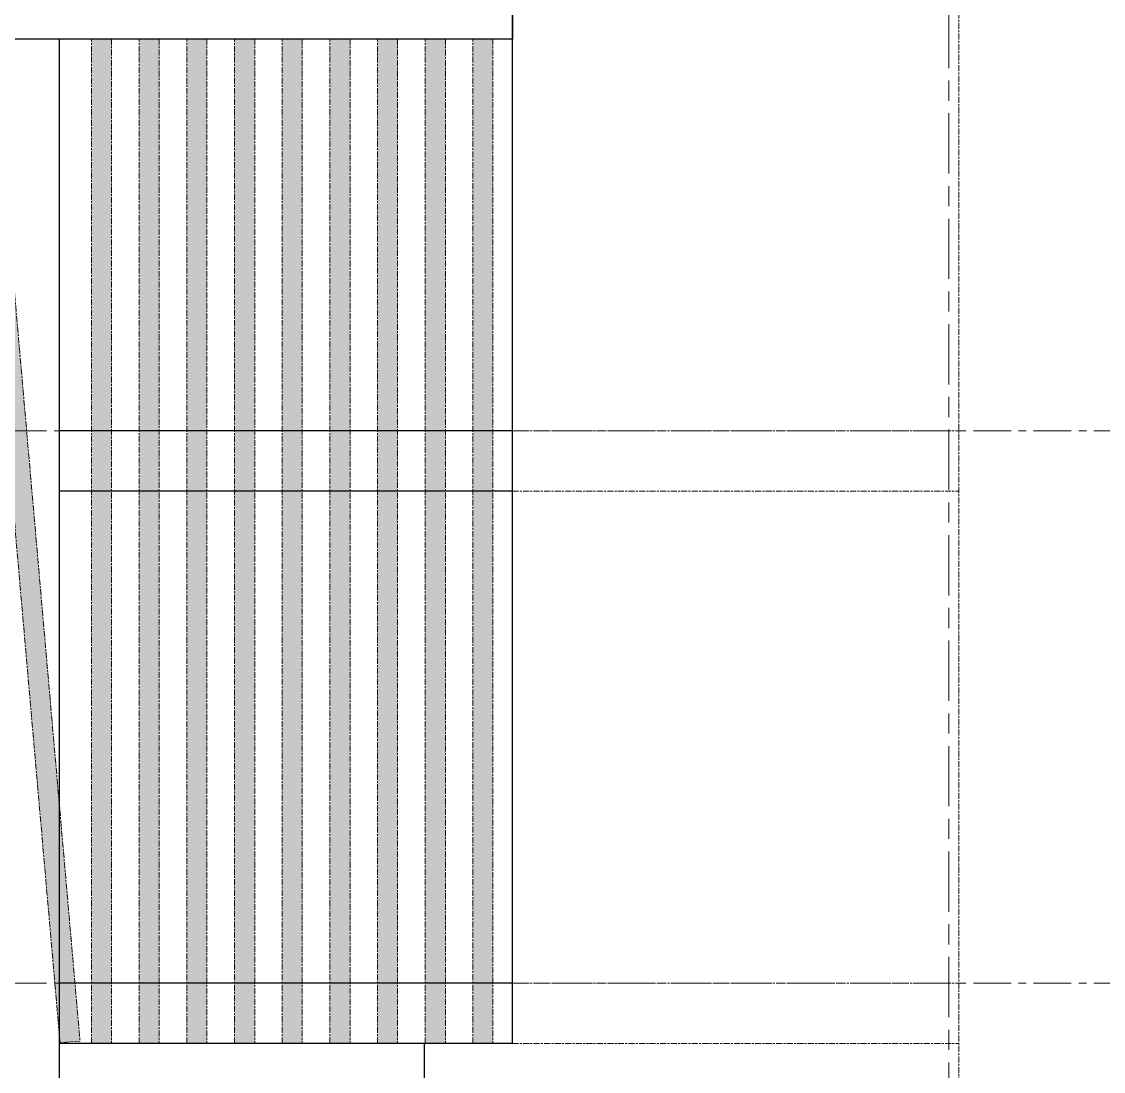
# Model space of a CAD drawing. Header units: millimetres. Extents: x -100356 to 314685, y 446 to 1273965.
# Drawn here: x 230670 to 241437, y 34027 to 44478 of the extents above; entities that cross this region are included whole.
import ezdxf
from ezdxf.xclip import XClip

# ---------------------------------------------------------------- set-up
doc = ezdxf.new("R2010")
doc.units = ezdxf.units.MM
doc.header["$XCLIPFRAME"] = 2
for name, pattern in [('gf$0$CENTER2', [28.575, 19.05, -3.175, 3.175, -3.175]), ('gf$0$Kume - Grid Line', [10.5, 6, -1.25, 2, -1.25]), ('section$0$CENTER', [2, 1.25, -0.25, 0.25, -0.25]), ('section$0$Kume - Grid Line', [10.5, 6, -1.25, 2, -1.25])]:
    doc.linetypes.add(name, pattern=pattern)
for name, color, linetype, lineweight in [('gf$0$A.Axis', 251, 'gf$0$CENTER2', 13), ('section$0$A-_ANOT----_D', 7, 'Continuous', 5), ('section$0$A-_FLORLEVL_E', 7, 'Continuous', 5), ('section$0$NKC_TRUC', 8, 'section$0$CENTER', 13)]:
    doc.layers.add(name, color=color, linetype=linetype, lineweight=lineweight)
doc.layers.add('NAM', color=3, linetype='Continuous')

# ---------------------------------------------------------------- blocks, each defined once
blk = doc.blocks.new('section$0$grid section')
at = {"layer": 'section$0$NKC_TRUC', "ltscale": 300}
for p, q in [((-141943.9, 11500), (-4445, 11500)), ((-141943.9, 6000), (0, 6000))]:
    blk.add_line(p, q, dxfattribs=at)
blk = doc.blocks.new('podium elevation 1')
at = {"layer": 'NAM'}
h = blk.add_hatch(color=8, dxfattribs=at)
h.dxf.hatch_style = 1
h.paths.add_polyline_path([(7, 4503), (12559, 5601), (12567, 5501), (12576, 5402), (24, 4304)])
h = blk.add_hatch(color=8, dxfattribs=at)
h.dxf.hatch_style = 1
h.paths.add_polyline_path([(0, 4190), (10000, 4190), (10000, 4090), (10000, 3990), (0, 3990)])
h = blk.add_hatch(color=8, dxfattribs=at)
h.dxf.hatch_style = 1
h.paths.add_polyline_path([(0, 3715), (10000, 3715), (10000, 3615), (10000, 3515), (0, 3515)])
h = blk.add_hatch(color=8, dxfattribs=at)
h.dxf.hatch_style = 1
h.paths.add_polyline_path([(0, 3241), (10000, 3241), (10000, 3141), (10000, 3041), (0, 3041)])
h = blk.add_hatch(color=8, dxfattribs=at)
h.dxf.hatch_style = 1
h.paths.add_polyline_path([(0, 2766), (10000, 2766), (10000, 2666), (10000, 2566), (0, 2566)])
h = blk.add_hatch(color=8, dxfattribs=at)
h.dxf.hatch_style = 1
h.paths.add_polyline_path([(0, 2292), (10000, 2292), (10000, 2192), (10000, 2092), (0, 2092)])
h = blk.add_hatch(color=8, dxfattribs=at)
h.dxf.hatch_style = 1
h.paths.add_polyline_path([(0, 1817), (10000, 1817), (10000, 1717), (10000, 1617), (0, 1617)])
h = blk.add_hatch(color=8, dxfattribs=at)
h.dxf.hatch_style = 1
h.paths.add_polyline_path([(0, 1343), (10000, 1343), (10000, 1243), (10000, 1143), (0, 1143)])
h = blk.add_hatch(color=8, dxfattribs=at)
h.dxf.hatch_style = 1
h.paths.add_polyline_path([(0, 868), (10000, 868), (10000, 768), (10000, 668), (0, 668)])
h = blk.add_hatch(color=8, dxfattribs=at)
h.dxf.hatch_style = 1
h.paths.add_polyline_path([(0, 394), (10000, 394), (10000, 294), (10000, 194), (0, 194)])
for points in [[(10000, 0), (10000, 17839)], [(0, 0), (0, 4509)], [(600, 0), (600, 4509)], [(5500, 0), (5500, 4509)], [(6100, 0), (6100, 4509)], [(0, 0), (12600, 0)]]:
    blk.add_lwpolyline(points, dxfattribs=at)
at = {"layer": 'NAM', "elevation": 0}
blk.add_lwpolyline([(10000, 5328), (14200, 5328), (14200, 0), (10000, 0)], close=True, dxfattribs=at)
for points in [[(-4900, 4509), (10000, 4509)], [(0, 880), (-5900, 880)]]:
    blk.add_lwpolyline(points, dxfattribs=at)
at = {"layer": 'section$0$A-_ANOT----_D', "color": 8, "linetype": 'section$0$Kume - Grid Line', "ltscale": 10, "elevation": 0}
blk.add_lwpolyline([(7, 4503), (12559, 5601), (12567, 5501), (12576, 5402), (24, 4304)], close=True, dxfattribs=at)
at = {"layer": 'section$0$A-_ANOT----_D', "color": 8, "linetype": 'section$0$Kume - Grid Line', "ltscale": 10}
for points in [[(0, 4190), (10000, 4190), (10000, 4090), (10000, 3990), (0, 3990)], [(0, 3715), (10000, 3715), (10000, 3615), (10000, 3515), (0, 3515)], [(0, 3241), (10000, 3241), (10000, 3141), (10000, 3041), (0, 3041)], [(0, 2766), (10000, 2766), (10000, 2666), (10000, 2566), (0, 2566)], [(0, 2292), (10000, 2292), (10000, 2192), (10000, 2092), (0, 2092)], [(0, 1817), (10000, 1817), (10000, 1717), (10000, 1617), (0, 1617)], [(0, 1343), (10000, 1343), (10000, 1243), (10000, 1143), (0, 1143)], [(0, 868), (10000, 868), (10000, 768), (10000, 668), (0, 668)], [(0, 394), (10000, 394), (10000, 294), (10000, 194), (0, 194)]]:
    blk.add_lwpolyline(points, close=True, dxfattribs=at)
at = {"layer": 'section$0$A-_ANOT----_D', "color": 8, "linetype": 'section$0$Kume - Grid Line', "ltscale": 10, "elevation": 0}
blk.add_lwpolyline([(13100, -4442), (-5900, -4442), (-5900, 880)], dxfattribs=at)
at = {"layer": 'section$0$A-_ANOT----_D', "color": 8, "linetype": 'section$0$Kume - Grid Line', "ltscale": 10}
for points in [[(0, 0), (0, -4442)], [(600, 0), (600, -4442)], [(5500, 0), (5500, -4442)], [(6100, 0), (6100, -4442)]]:
    blk.add_lwpolyline(points, dxfattribs=at)
blk = doc.blocks.new('ELEVATION 1')
at = {"layer": 'NAM'}
blk.add_blockref('podium elevation 1', (816, 547699, 0), dxfattribs=at)
at = {"layer": 'section$0$A-_FLORLEVL_E'}
ref = blk.add_blockref('section$0$grid section', (-4584, 526178, 0), dxfattribs=dict(at, rotation=270))
XClip(ref).set_block_clipping_path([(-63133.662589381, -3062.3099419163), (16172.8238461059, 101487.3382753241)])

msp = doc.modelspace()

# ---------------------------------------------------------------- linework, layer by layer
at = {"layer": 'gf$0$A.Axis', "linetype": 'gf$0$Kume - Grid Line', "lineweight": 9, "ltscale": 100}
msp.add_line((239900.4, 25115.6, 0), (239900.4, 127445.7, 0), dxfattribs=at)

# ---------------------------------------------------------------- block references
at = {"layer": 'NAM', "rotation": 89.99999999999999}
msp.add_blockref('ELEVATION 1', (783254.7, 33488.6, 0), dxfattribs=at)

doc.saveas('drawing.dxf')
